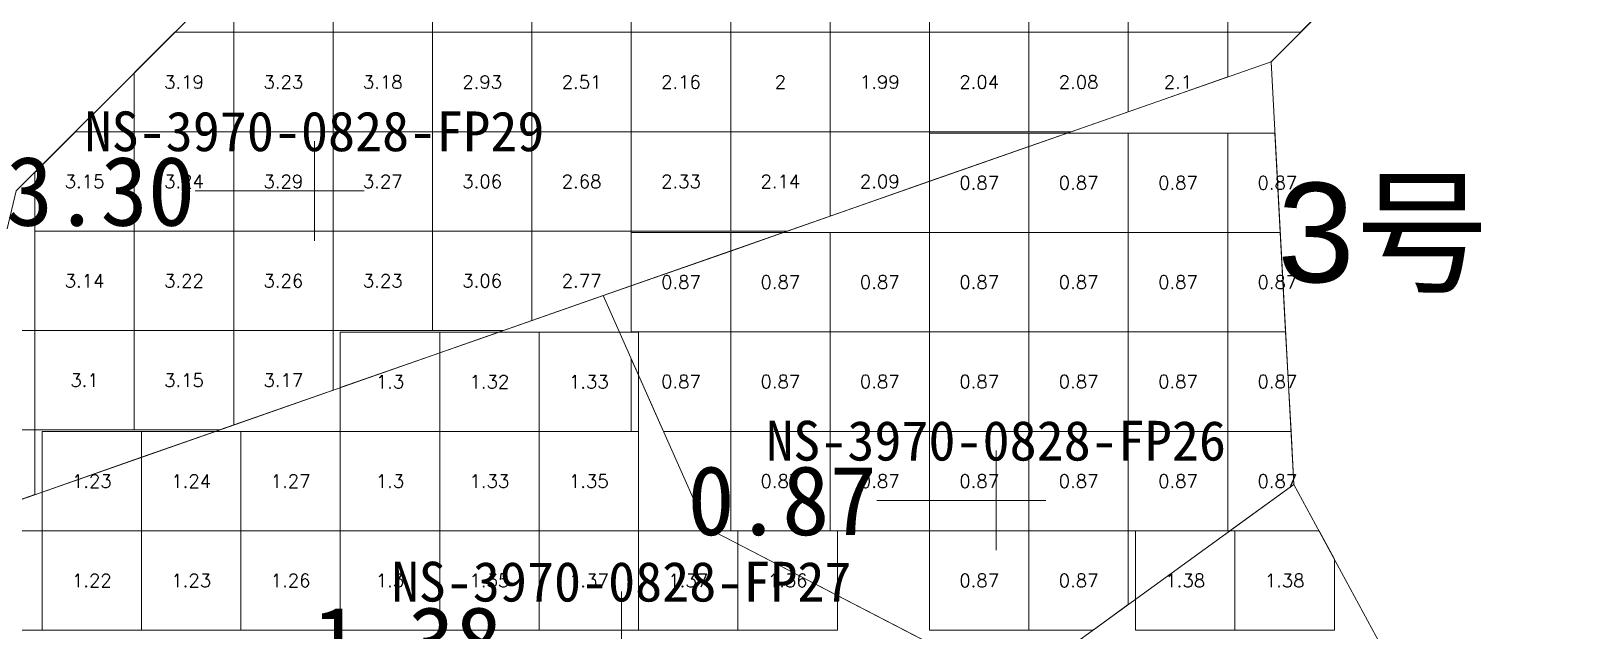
# Model space of a CAD drawing. Header units: inches. Extents: x 469759 to 470079, y 4349683 to 4349873.
# Drawn here: x 469989.02 to 470004.5, y 4349727.55 to 4349733.58 of the extents above; entities that cross this region are included whole.
import ezdxf
from ezdxf.enums import TextEntityAlignment as Align

# ---------------------------------------------------------------- set-up
doc = ezdxf.new("R2010")
doc.units = ezdxf.units.IN
doc.header["$MEASUREMENT"] = 0
for name, color, linetype, lineweight in [('0.500-1.000', 7, 'Continuous', 0), ('1.000-1.500', 7, 'Continuous', 0), ('3.000-999.000', 7, 'Continuous', 0), ('孔口文字', 7, 'Continuous', 0), ('点', 7, 'Continuous', 0), ('爆区方格网', 7, 'Continuous', 0), ('线条', 7, 'Continuous', 0), ('钻孔', 7, 'Continuous', 0)]:
    doc.layers.add(name, color=color, linetype=linetype, lineweight=lineweight)
doc.styles.add('3dmine_textStyle_1', font='txt.shx', dxfattribs={"height": 1, "bigfont": 'gbcbig.shx'})
doc.styles.add('3dmine_textStyle_2', font='arial.ttf', dxfattribs={"height": 1})
doc.styles.add('3dmine_textStyle_3', font='SimSun.ttf', dxfattribs={"height": 1})

msp = doc.modelspace()

# ---------------------------------------------------------------- hatches: boundary and pattern name
at = {"layer": '钻孔', "linetype": 'Continuous', "lineweight": 0, "true_color": 0xff80ff, "extrusion": (0, 1, 0)}
msp.add_hatch(color=211, dxfattribs=at).paths.add_polyline_path([(-469992.874, 3959.828), (-469991.874, 3959.828), (-469991.874, 3970.828), (-469992.874, 3970.828)], flags=0)
at = {"layer": '钻孔', "linetype": 'Continuous', "lineweight": 0, "true_color": 0x00ffff, "extrusion": (0, 1, 0)}
msp.add_hatch(color=4, dxfattribs=at).paths.add_polyline_path([(-469999.731, 3959.648), (-469998.731, 3959.648), (-469998.731, 3970.648), (-469999.731, 3970.648)], flags=0)

# ---------------------------------------------------------------- linework, layer by layer
at = {"layer": '0.500-1.000', "color": 4, "linetype": 'Continuous', "lineweight": 0, "true_color": 0x00ffff}
msp.add_lwpolyline([(470001.727, 4349729.013), (469998.917, 4349726.972), (469995.814, 4349728.58), (469994.779, 4349730.911), (470001.497, 4349733.264), (470001.727, 4349729.013)], dxfattribs=at)
at = {"layer": '1.000-1.500', "color": 5, "linetype": 'Continuous', "lineweight": 0, "true_color": 0x0000ff}
for points in [[(469982.742, 4349711.814), (469984.963, 4349716.86), (469986.589, 4349716.867), (469988.714, 4349716.877), (469989.32, 4349717.416), (469990.839, 4349718.768), (469988.784, 4349720.285), (469986.115, 4349720.274), (469986.149, 4349720.42), (469988.06, 4349728.559), (469991.011, 4349729.592), (469994.779, 4349730.911), (469995.814, 4349728.58)], [(469995.814, 4349728.58), (469998.008, 4349727.443), (469998.917, 4349726.972), (470001.727, 4349729.013), (470003.514, 4349725.713), (470000.469, 4349723.908), (469997.774, 4349724.997), (469997.129, 4349724.607), (469994.86, 4349723.235), (469994.803, 4349723.2), (469997.307, 4349718.121), (469995.839, 4349718.091), (469993.144, 4349716.406)]]:
    msp.add_lwpolyline(points, dxfattribs=at)
at = {"layer": '3.000-999.000', "color": 1, "linetype": 'Continuous', "lineweight": 0, "true_color": 0xff0000}
msp.add_lwpolyline([(470004.497, 4349736.264), (470001.497, 4349733.264), (470000.348, 4349732.861), (469995.23, 4349731.07), (469988.06, 4349728.559), (469988.874, 4349731.964), (469991.874, 4349734.964), (469993.424, 4349735.425), (469996.98, 4349736.482), (469998.342, 4349737.015), (470001.576, 4349738.278), (470004.497, 4349736.264)], dxfattribs=at)
at = {"layer": '点', "color": 138, "linetype": 'Continuous', "lineweight": 0, "true_color": 0x004c4c}
for points, elevation in [([(469991.874, 4349731.464), (469991.874, 4349732.464)], 3970.828), ([(469992.374, 4349731.964), (469991.374, 4349731.964)], 3970.828), ([(469998.731, 4349728.352), (469998.731, 4349729.352)], 3970.648), ([(469999.231, 4349728.852), (469998.231, 4349728.852)], 3970.648), ([(469994.964, 4349726.934), (469994.964, 4349727.934)], 3970.793)]:
    msp.add_lwpolyline(points, dxfattribs=dict(at, elevation=elevation))
at = {"layer": '爆区方格网', "color": 1, "linetype": 'Continuous', "lineweight": 0, "true_color": 0xff0000, "elevation": 3971.029}
for points in [[(469992.061, 4349733.56), (469991.061, 4349733.56), (469991.061, 4349734.151), (469991.47, 4349734.56), (469992.061, 4349734.56), (469992.061, 4349733.56)], [(469993.061, 4349733.56), (469992.061, 4349733.56), (469992.061, 4349734.56), (469993.061, 4349734.56), (469993.061, 4349733.56)], [(469994.061, 4349733.56), (469993.061, 4349733.56), (469993.061, 4349734.56), (469994.061, 4349734.56), (469994.061, 4349733.56)], [(469995.061, 4349733.56), (469994.061, 4349733.56), (469994.061, 4349734.56), (469995.061, 4349734.56), (469995.061, 4349733.56)], [(469996.061, 4349733.56), (469995.061, 4349733.56), (469995.061, 4349734.56), (469996.061, 4349734.56), (469996.061, 4349733.56)], [(469997.061, 4349733.56), (469996.061, 4349733.56), (469996.061, 4349734.56), (469997.061, 4349734.56), (469997.061, 4349733.56)], [(469998.061, 4349733.56), (469997.061, 4349733.56), (469997.061, 4349734.56), (469998.061, 4349734.56), (469998.061, 4349733.56)], [(469999.061, 4349733.56), (469998.061, 4349733.56), (469998.061, 4349734.56), (469999.061, 4349734.56), (469999.061, 4349733.56)], [(470000.061, 4349733.56), (469999.061, 4349733.56), (469999.061, 4349734.56), (470000.061, 4349734.56), (470000.061, 4349733.56)], [(470001.061, 4349733.56), (470000.061, 4349733.56), (470000.061, 4349734.56), (470001.061, 4349734.56), (470001.061, 4349733.56)], [(470002.061, 4349733.828), (470001.793, 4349733.56), (470001.061, 4349733.56), (470001.061, 4349734.56), (470002.061, 4349734.56), (470002.061, 4349733.828)], [(469991.061, 4349732.56), (469990.061, 4349732.56), (469990.061, 4349733.151), (469990.47, 4349733.56), (469991.061, 4349733.56), (469991.061, 4349732.56)], [(469992.061, 4349732.56), (469991.061, 4349732.56), (469991.061, 4349733.56), (469992.061, 4349733.56), (469992.061, 4349732.56)], [(469993.061, 4349732.56), (469992.061, 4349732.56), (469992.061, 4349733.56), (469993.061, 4349733.56), (469993.061, 4349732.56)], [(469994.061, 4349732.56), (469993.061, 4349732.56), (469993.061, 4349733.56), (469994.061, 4349733.56), (469994.061, 4349732.56)], [(469995.061, 4349732.56), (469994.061, 4349732.56), (469994.061, 4349733.56), (469995.061, 4349733.56), (469995.061, 4349732.56)], [(469996.061, 4349732.56), (469995.061, 4349732.56), (469995.061, 4349733.56), (469996.061, 4349733.56), (469996.061, 4349732.56)], [(469997.061, 4349732.56), (469996.061, 4349732.56), (469996.061, 4349733.56), (469997.061, 4349733.56), (469997.061, 4349732.56)], [(469998.061, 4349732.56), (469997.061, 4349732.56), (469997.061, 4349733.56), (469998.061, 4349733.56), (469998.061, 4349732.56)], [(469999.061, 4349732.56), (469998.061, 4349732.56), (469998.061, 4349733.56), (469999.061, 4349733.56), (469999.061, 4349732.56)], [(470000.061, 4349732.761), (469999.487, 4349732.56), (469999.061, 4349732.56), (469999.061, 4349733.56), (470000.061, 4349733.56), (470000.061, 4349732.761)], [(470001.061, 4349733.111), (470000.348, 4349732.861), (470000.061, 4349732.761), (470000.061, 4349733.56), (470001.061, 4349733.56), (470001.061, 4349733.111)], [(469990.061, 4349731.56), (469989.061, 4349731.56), (469989.061, 4349732.151), (469989.47, 4349732.56), (469990.061, 4349732.56), (469990.061, 4349731.56)], [(469991.061, 4349731.56), (469990.061, 4349731.56), (469990.061, 4349732.56), (469991.061, 4349732.56), (469991.061, 4349731.56)], [(469992.061, 4349731.56), (469991.061, 4349731.56), (469991.061, 4349732.56), (469992.061, 4349732.56), (469992.061, 4349731.56)], [(469993.061, 4349731.56), (469992.061, 4349731.56), (469992.061, 4349732.56), (469993.061, 4349732.56), (469993.061, 4349731.56)], [(469994.061, 4349731.56), (469993.061, 4349731.56), (469993.061, 4349732.56), (469994.061, 4349732.56), (469994.061, 4349731.56)], [(469995.061, 4349731.56), (469994.061, 4349731.56), (469994.061, 4349732.56), (469995.061, 4349732.56), (469995.061, 4349731.56)], [(469996.061, 4349731.56), (469995.061, 4349731.56), (469995.061, 4349732.56), (469996.061, 4349732.56), (469996.061, 4349731.56)], [(469997.061, 4349731.711), (469996.631, 4349731.56), (469996.061, 4349731.56), (469996.061, 4349732.56), (469997.061, 4349732.56), (469997.061, 4349731.711)], [(469998.061, 4349732.061), (469997.061, 4349731.711), (469997.061, 4349732.56), (469998.061, 4349732.56), (469998.061, 4349732.061)], [(469990.061, 4349730.56), (469989.061, 4349730.56), (469989.061, 4349731.56), (469990.061, 4349731.56), (469990.061, 4349730.56)], [(469991.061, 4349730.56), (469990.061, 4349730.56), (469990.061, 4349731.56), (469991.061, 4349731.56), (469991.061, 4349730.56)], [(469992.061, 4349730.56), (469991.061, 4349730.56), (469991.061, 4349731.56), (469992.061, 4349731.56), (469992.061, 4349730.56)], [(469993.061, 4349730.56), (469992.061, 4349730.56), (469992.061, 4349731.56), (469993.061, 4349731.56), (469993.061, 4349730.56)], [(469994.061, 4349730.66), (469993.775, 4349730.56), (469993.061, 4349730.56), (469993.061, 4349731.56), (469994.061, 4349731.56), (469994.061, 4349730.66)], [(469995.061, 4349731.01), (469994.061, 4349730.66), (469994.061, 4349731.56), (469995.061, 4349731.56), (469995.061, 4349731.01)], [(469989.061, 4349729.56), (469988.299, 4349729.56), (469988.538, 4349730.56), (469989.061, 4349730.56), (469989.061, 4349729.56)], [(469990.061, 4349729.56), (469989.061, 4349729.56), (469989.061, 4349730.56), (469990.061, 4349730.56), (469990.061, 4349729.56)], [(469991.061, 4349729.61), (469990.919, 4349729.56), (469990.061, 4349729.56), (469990.061, 4349730.56), (469991.061, 4349730.56), (469991.061, 4349729.61)], [(469992.061, 4349729.96), (469991.061, 4349729.61), (469991.061, 4349730.56), (469992.061, 4349730.56), (469992.061, 4349729.96)], [(469989.061, 4349728.91), (469988.063, 4349728.56), (469988.061, 4349728.56), (469988.061, 4349728.563), (469988.299, 4349729.56), (469989.061, 4349729.56), (469989.061, 4349728.91)]]:
    msp.add_lwpolyline(points, dxfattribs=at)
at = {"layer": '爆区方格网', "color": 4, "linetype": 'Continuous', "lineweight": 0, "true_color": 0x00ffff, "elevation": 3970.648}
for points in [[(469999.061, 4349732.411), (469998.061, 4349732.061), (469998.061, 4349732.546), (469999.061, 4349732.546), (469999.061, 4349732.411)], [(469999.061, 4349732.411), (469999.061, 4349732.546), (469999.447, 4349732.546), (469999.061, 4349732.411)], [(470000.061, 4349731.546), (469999.061, 4349731.546), (469999.061, 4349732.411), (469999.447, 4349732.546), (470000.061, 4349732.546), (470000.061, 4349731.546)], [(470001.061, 4349731.546), (470000.061, 4349731.546), (470000.061, 4349732.546), (470001.061, 4349732.546), (470001.061, 4349731.546)], [(470001.59, 4349731.546), (470001.061, 4349731.546), (470001.061, 4349732.546), (470001.536, 4349732.546), (470001.59, 4349731.546)], [(469999.061, 4349731.546), (469998.061, 4349731.546), (469998.061, 4349732.061), (469999.061, 4349732.411), (469999.061, 4349731.546)], [(469996.061, 4349731.36), (469995.061, 4349731.01), (469995.061, 4349731.546), (469996.061, 4349731.546), (469996.061, 4349731.36)], [(469996.061, 4349731.36), (469996.061, 4349731.546), (469996.591, 4349731.546), (469996.061, 4349731.36)], [(469997.061, 4349730.546), (469996.061, 4349730.546), (469996.061, 4349731.36), (469996.591, 4349731.546), (469997.061, 4349731.546), (469997.061, 4349730.546)], [(469998.061, 4349730.546), (469997.061, 4349730.546), (469997.061, 4349731.546), (469998.061, 4349731.546), (469998.061, 4349730.546)], [(469999.061, 4349730.546), (469998.061, 4349730.546), (469998.061, 4349731.546), (469999.061, 4349731.546), (469999.061, 4349730.546)], [(470000.061, 4349730.546), (469999.061, 4349730.546), (469999.061, 4349731.546), (470000.061, 4349731.546), (470000.061, 4349730.546)], [(470001.061, 4349730.546), (470000.061, 4349730.546), (470000.061, 4349731.546), (470001.061, 4349731.546), (470001.061, 4349730.546)], [(470001.644, 4349730.546), (470001.061, 4349730.546), (470001.061, 4349731.546), (470001.59, 4349731.546), (470001.644, 4349730.546)], [(469996.061, 4349730.546), (469995.061, 4349730.546), (469995.061, 4349731.01), (469995.061, 4349731.01), (469995.23, 4349731.07), (469996.061, 4349731.36), (469996.061, 4349730.546)], [(469996.061, 4349729.546), (469995.385, 4349729.546), (469995.134, 4349730.111), (469995.134, 4349729.546), (469995.061, 4349729.546), (469995.061, 4349730.276), (469995.134, 4349730.111), (469995.134, 4349730.545), (469995.061, 4349730.545), (469995.061, 4349730.546), (469996.061, 4349730.546), (469996.061, 4349729.546)], [(469997.061, 4349729.546), (469996.061, 4349729.546), (469996.061, 4349730.546), (469997.061, 4349730.546), (469997.061, 4349729.546)], [(469998.061, 4349729.546), (469997.061, 4349729.546), (469997.061, 4349730.546), (469998.061, 4349730.546), (469998.061, 4349729.546)], [(469999.061, 4349729.546), (469998.061, 4349729.546), (469998.061, 4349730.546), (469999.061, 4349730.546), (469999.061, 4349729.546)], [(470000.061, 4349729.546), (469999.061, 4349729.546), (469999.061, 4349730.546), (470000.061, 4349730.546), (470000.061, 4349729.546)], [(470001.061, 4349729.546), (470000.061, 4349729.546), (470000.061, 4349730.546), (470001.061, 4349730.546), (470001.061, 4349729.546)], [(470001.698, 4349729.546), (470001.061, 4349729.546), (470001.061, 4349730.546), (470001.644, 4349730.546), (470001.698, 4349729.546)], [(469997.061, 4349728.546), (469996.061, 4349728.546), (469996.061, 4349729.546), (469997.061, 4349729.546), (469997.061, 4349728.546)], [(469998.061, 4349728.546), (469997.061, 4349728.546), (469997.061, 4349729.546), (469998.061, 4349729.546), (469998.061, 4349728.546)], [(469999.061, 4349728.546), (469998.061, 4349728.546), (469998.061, 4349729.546), (469999.061, 4349729.546), (469999.061, 4349728.546)], [(470000.061, 4349728.546), (469999.061, 4349728.546), (469999.061, 4349729.546), (470000.061, 4349729.546), (470000.061, 4349728.546)], [(470001.061, 4349728.546), (470000.061, 4349728.546), (470000.061, 4349729.546), (470001.061, 4349729.546), (470001.061, 4349728.546)], [(470001.727, 4349729.013), (470001.083, 4349728.546), (470001.061, 4349728.546), (470001.061, 4349729.546), (470001.698, 4349729.546), (470001.727, 4349729.013)], [(469999.061, 4349727.546), (469998.061, 4349727.546), (469998.061, 4349728.546), (469999.061, 4349728.546), (469999.061, 4349727.546)], [(470000.061, 4349727.803), (469999.707, 4349727.546), (469999.061, 4349727.546), (469999.061, 4349728.546), (470000.061, 4349728.546), (470000.061, 4349727.803)]]:
    msp.add_lwpolyline(points, dxfattribs=at)
at = {"layer": '爆区方格网', "color": 5, "linetype": 'Continuous', "lineweight": 0, "true_color": 0x0000ff, "elevation": 3971.003}
for points in [[(469993.134, 4349730.336), (469992.134, 4349729.986), (469992.134, 4349730.545), (469993.134, 4349730.545), (469993.134, 4349730.336)], [(469993.134, 4349730.336), (469993.134, 4349730.545), (469993.732, 4349730.545), (469993.134, 4349730.336)], [(469994.134, 4349729.545), (469993.134, 4349729.545), (469993.134, 4349730.336), (469993.732, 4349730.545), (469994.134, 4349730.545), (469994.134, 4349729.545)], [(469995.134, 4349729.545), (469994.134, 4349729.545), (469994.134, 4349730.545), (469995.134, 4349730.545), (469995.134, 4349729.545)], [(469993.134, 4349729.545), (469992.134, 4349729.545), (469992.134, 4349729.986), (469993.134, 4349730.336), (469993.134, 4349729.545)], [(469990.134, 4349729.285), (469989.134, 4349728.935), (469989.134, 4349729.545), (469990.134, 4349729.545), (469990.134, 4349729.285)], [(469990.134, 4349729.285), (469990.134, 4349729.545), (469990.876, 4349729.545), (469990.134, 4349729.285)], [(469991.134, 4349728.545), (469990.134, 4349728.545), (469990.134, 4349729.285), (469990.876, 4349729.545), (469991.134, 4349729.545), (469991.134, 4349728.545)], [(469992.134, 4349728.545), (469991.134, 4349728.545), (469991.134, 4349729.545), (469992.134, 4349729.545), (469992.134, 4349728.545)], [(469993.134, 4349728.545), (469992.134, 4349728.545), (469992.134, 4349729.545), (469993.134, 4349729.545), (469993.134, 4349728.545)], [(469994.134, 4349728.545), (469993.134, 4349728.545), (469993.134, 4349729.545), (469994.134, 4349729.545), (469994.134, 4349728.545)], [(469995.134, 4349728.545), (469994.134, 4349728.545), (469994.134, 4349729.545), (469995.134, 4349729.545), (469995.134, 4349728.545)], [(469990.134, 4349728.545), (469989.134, 4349728.545), (469989.134, 4349728.935), (469990.134, 4349729.285), (469990.134, 4349728.545)], [(469989.134, 4349727.545), (469988.134, 4349727.545), (469988.134, 4349728.545), (469989.134, 4349728.545), (469989.134, 4349727.545)], [(469990.134, 4349727.545), (469989.134, 4349727.545), (469989.134, 4349728.545), (469990.134, 4349728.545), (469990.134, 4349727.545)], [(469991.134, 4349727.545), (469990.134, 4349727.545), (469990.134, 4349728.545), (469991.134, 4349728.545), (469991.134, 4349727.545)], [(469992.134, 4349727.545), (469991.134, 4349727.545), (469991.134, 4349728.545), (469992.134, 4349728.545), (469992.134, 4349727.545)], [(469993.134, 4349727.545), (469992.134, 4349727.545), (469992.134, 4349728.545), (469993.134, 4349728.545), (469993.134, 4349727.545)], [(469994.134, 4349727.545), (469993.134, 4349727.545), (469993.134, 4349728.545), (469994.134, 4349728.545), (469994.134, 4349727.545)], [(469995.134, 4349727.545), (469994.134, 4349727.545), (469994.134, 4349728.545), (469995.134, 4349728.545), (469995.134, 4349727.545)], [(469996.134, 4349727.545), (469995.134, 4349727.545), (469995.134, 4349728.545), (469996.134, 4349728.545), (469996.134, 4349727.545)], [(469997.134, 4349727.545), (469996.134, 4349727.545), (469996.134, 4349728.545), (469997.134, 4349728.545), (469997.134, 4349727.545)], [(470001.134, 4349727.545), (470000.134, 4349727.545), (470000.134, 4349728.545), (470001.134, 4349728.545), (470001.134, 4349727.545)], [(470002.134, 4349728.261), (470002.134, 4349727.545), (470001.134, 4349727.545), (470001.134, 4349728.545), (470001.98, 4349728.545), (470002.134, 4349728.261)]]:
    msp.add_lwpolyline(points, dxfattribs=at)
at = {"layer": '线条', "color": 138, "linetype": 'Continuous', "lineweight": 0, "true_color": 0x004c4c}
for points, elevation in [([(469991.874, 4349731.964), (469991.874, 4349731.964), (469991.874, 4349731.964)], 3970.828), ([(469998.731, 4349728.852), (469998.731, 4349728.852), (469998.731, 4349728.852)], 3970.648)]:
    msp.add_lwpolyline(points, dxfattribs=dict(at, elevation=elevation))
at = {"layer": '钻孔', "color": 211, "linetype": 'Continuous', "lineweight": 0, "true_color": 0xff80ff}
for elevation in [3970.828, 3959.828]:
    msp.add_lwpolyline([(469991.874, 4349731.964), (469990.674, 4349731.964)], dxfattribs=dict(at, elevation=elevation))
at = {"layer": '钻孔', "color": 4, "linetype": 'Continuous', "lineweight": 0, "true_color": 0x00ffff}
for elevation in [3970.648, 3959.648]:
    msp.add_lwpolyline([(469998.731, 4349728.852), (469997.531, 4349728.852)], dxfattribs=dict(at, elevation=elevation))

# ---------------------------------------------------------------- texts
at = {"color": 1, "linetype": 'Continuous', "lineweight": 0, "true_color": 0xff0000, "style": '3dmine_textStyle_1'}
for s, height, p in [('3.19', 0.1333, (469990.561, 4349733.06, 3971.029)), ('3.23', 0.1333, (469991.561, 4349733.06, 3971.029)), ('3.18', 0.1333, (469992.561, 4349733.06, 3971.029)), ('2.93', 0.1333, (469993.561, 4349733.06, 3971.029)), ('2.51', 0.1333, (469994.561, 4349733.06, 3971.029)), ('2.16', 0.1333, (469995.561, 4349733.06, 3971.029)), ('2', 0.133, (469996.561, 4349733.06, 3971.029)), ('1.99', 0.1333, (469997.561, 4349733.06, 3971.029)), ('2.04', 0.1333, (469998.561, 4349733.06, 3971.029)), ('2.08', 0.1333, (469999.561, 4349733.06, 3971.029)), ('2.1', 0.1333, (470000.561, 4349733.06, 3971.029)), ('3.15', 0.1333, (469989.561, 4349732.06, 3971.029)), ('3.24', 0.1333, (469990.561, 4349732.06, 3971.029)), ('3.29', 0.1333, (469991.561, 4349732.06, 3971.029)), ('3.27', 0.1333, (469992.561, 4349732.06, 3971.029)), ('3.06', 0.1333, (469993.561, 4349732.06, 3971.029)), ('2.68', 0.1333, (469994.561, 4349732.06, 3971.029)), ('2.33', 0.1333, (469995.561, 4349732.06, 3971.029)), ('2.14', 0.1333, (469996.561, 4349732.06, 3971.029)), ('2.09', 0.1333, (469997.561, 4349732.06, 3971.029)), ('3.14', 0.1333, (469989.561, 4349731.06, 3971.029)), ('3.22', 0.1333, (469990.561, 4349731.06, 3971.029)), ('3.26', 0.1333, (469991.561, 4349731.06, 3971.029)), ('3.23', 0.1333, (469992.561, 4349731.06, 3971.029)), ('3.06', 0.1333, (469993.561, 4349731.06, 3971.029)), ('2.77', 0.1333, (469994.561, 4349731.06, 3971.029)), ('3.1', 0.1333, (469989.561, 4349730.06, 3971.029)), ('3.15', 0.1333, (469990.561, 4349730.06, 3971.029)), ('3.17', 0.1333, (469991.561, 4349730.06, 3971.029))]:
    msp.add_text(s, height=height, dxfattribs=at).set_placement(p, align=Align.MIDDLE_CENTER)
at = {"color": 4, "linetype": 'Continuous', "lineweight": 0, "true_color": 0x00ffff, "style": '3dmine_textStyle_1'}
for p in [(469998.561, 4349732.046, 3970.648), (469999.561, 4349732.046, 3970.648), (470000.561, 4349732.046, 3970.648), (470001.561, 4349732.046, 3970.648), (469995.561, 4349731.046, 3970.648), (469996.561, 4349731.046, 3970.648), (469997.561, 4349731.046, 3970.648), (469998.561, 4349731.046, 3970.648), (469999.561, 4349731.046, 3970.648), (470000.561, 4349731.046, 3970.648), (470001.561, 4349731.046, 3970.648), (469995.561, 4349730.046, 3970.648), (469996.561, 4349730.046, 3970.648), (469997.561, 4349730.046, 3970.648), (469998.561, 4349730.046, 3970.648), (469999.561, 4349730.046, 3970.648), (470000.561, 4349730.046, 3970.648), (470001.561, 4349730.046, 3970.648), (469996.561, 4349729.046, 3970.648), (469997.561, 4349729.046, 3970.648), (469998.561, 4349729.046, 3970.648), (469999.561, 4349729.046, 3970.648), (470000.561, 4349729.046, 3970.648), (470001.561, 4349729.046, 3970.648), (469998.561, 4349728.046, 3970.648), (469999.561, 4349728.046, 3970.648)]:
    msp.add_text('0.87', height=0.1333, dxfattribs=at).set_placement(p, align=Align.MIDDLE_CENTER)
at = {"color": 7, "linetype": 'Continuous', "lineweight": 0, "style": '3dmine_textStyle_2'}
msp.add_text('3号', height=1, dxfattribs=at).set_placement((470001.561, 4349731.046, 3970.648))
at = {"color": 5, "linetype": 'Continuous', "lineweight": 0, "true_color": 0x0000ff, "style": '3dmine_textStyle_1'}
for s, p in [('1.3', (469992.634, 4349730.045, 3971.003)), ('1.32', (469993.634, 4349730.045, 3971.003)), ('1.33', (469994.634, 4349730.045, 3971.003)), ('1.23', (469989.634, 4349729.045, 3971.003)), ('1.24', (469990.634, 4349729.045, 3971.003)), ('1.27', (469991.634, 4349729.045, 3971.003)), ('1.3', (469992.634, 4349729.045, 3971.003)), ('1.33', (469993.634, 4349729.045, 3971.003)), ('1.35', (469994.634, 4349729.045, 3971.003)), ('1.22', (469989.634, 4349728.045, 3971.003)), ('1.23', (469990.634, 4349728.045, 3971.003)), ('1.26', (469991.634, 4349728.045, 3971.003)), ('1.3', (469992.634, 4349728.045, 3971.003)), ('1.35', (469993.634, 4349728.045, 3971.003)), ('1.37', (469994.634, 4349728.045, 3971.003)), ('1.37', (469995.634, 4349728.045, 3971.003)), ('1.36', (469996.634, 4349728.045, 3971.003)), ('1.38', (470000.634, 4349728.045, 3971.003)), ('1.38', (470001.634, 4349728.045, 3971.003))]:
    msp.add_text(s, height=0.1333, dxfattribs=at).set_placement(p, align=Align.MIDDLE_CENTER)
at = {"layer": '孔口文字', "color": 138, "linetype": 'Continuous', "lineweight": 0, "true_color": 0x004c4c, "style": '3dmine_textStyle_3'}
for s, p in [('NS-3970-0828-FP29', (469991.874, 4349732.364, 3970.828)), ('NS-3970-0828-FP26', (469998.731, 4349729.252, 3970.648)), ('NS-3970-0828-FP27', (469994.964, 4349727.834, 3970.793))]:
    msp.add_text(s, height=0.4, dxfattribs=at).set_placement(p, align=Align.CENTER)
at = {"layer": '钻孔', "color": 211, "linetype": 'Continuous', "lineweight": 0, "true_color": 0xff80ff, "style": '3dmine_textStyle_3'}
msp.add_text('3.30', height=0.7, dxfattribs=at).set_placement((469990.674, 4349731.964, 3970.828), align=Align.MIDDLE_RIGHT)
at = {"layer": '钻孔', "color": 4, "linetype": 'Continuous', "lineweight": 0, "true_color": 0x00ffff, "style": '3dmine_textStyle_3'}
msp.add_text('0.87', height=0.7, dxfattribs=at).set_placement((469997.531, 4349728.852, 3970.648), align=Align.MIDDLE_RIGHT)
at = {"layer": '钻孔', "color": 5, "linetype": 'Continuous', "lineweight": 0, "true_color": 0x0000ff, "style": '3dmine_textStyle_3'}
msp.add_text('1.38', height=0.7, dxfattribs=at).set_placement((469993.764, 4349727.434, 3970.793), align=Align.MIDDLE_RIGHT)

doc.saveas('drawing.dxf')
